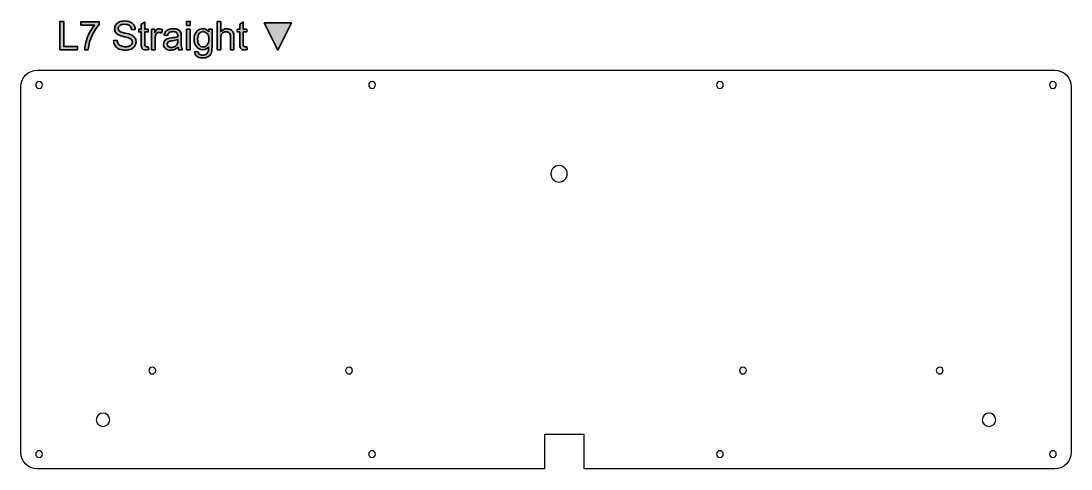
# Model space of a CAD drawing. Header units: millimetres. Extents: x 800 to 1120, y 479 to 616.
import ezdxf

# ---------------------------------------------------------------- set-up
doc = ezdxf.new("R2010")
doc.units = ezdxf.units.MM
doc.header["$MEASUREMENT"] = 0

# ---------------------------------------------------------------- blocks, each defined once
blk = doc.blocks.new('block 2')
at = {"color": 7, "lineweight": 25, "true_color": 0xffffff}
blk.add_open_spline([(971.61, 489.74), (971.61, 489.74), (971.61, 479.22), (971.61, 479.22), (971.61, 479.22), (1114.99, 479.22), (1114.99, 479.22), (1117.75, 479.22), (1119.99, 481.45), (1119.99, 484.22), (1119.99, 484.22), (1119.99, 595.78), (1119.99, 595.78), (1119.99, 598.55), (1117.75, 600.78), (1114.99, 600.78), (1114.99, 600.78), (805.01, 600.78), (805.01, 600.78), (802.25, 600.78), (800.01, 598.55), (800.01, 595.78), (800.01, 595.78), (800.01, 484.22), (800.01, 484.22), (800.01, 481.45), (802.25, 479.22), (805.01, 479.22), (805.01, 479.22), (959.5, 479.22), (959.5, 479.22), (959.5, 479.22), (959.5, 489.74), (959.5, 489.74), (959.5, 489.74), (971.61, 489.74), (971.61, 489.74)], degree=3, knots=[0, 0, 0, 0, 1, 1, 1, 2, 2, 2, 3, 3, 3, 4, 4, 4, 5, 5, 5, 6, 6, 6, 7, 7, 7, 8, 8, 8, 9, 9, 9, 10, 10, 10, 11, 11, 11, 12, 12, 12, 12], dxfattribs=at)
blk = doc.blocks.new('block 3')
at = {"color": 7, "lineweight": 25, "true_color": 0xffffff}
blk.add_open_spline([(898.95, 509.22), (898.95, 509.8), (899.42, 510.27), (900, 510.27), (900.58, 510.27), (901.05, 509.8), (901.05, 509.22), (901.05, 508.64), (900.58, 508.17), (900, 508.17), (899.42, 508.17), (898.95, 508.64), (898.95, 509.22), (898.95, 509.22), (898.95, 509.22), (898.95, 509.22)], degree=3, knots=[0, 0, 0, 0, 1, 1, 1, 2, 2, 2, 3, 3, 3, 4, 4, 4, 5, 5, 5, 5], dxfattribs=at)
blk = doc.blocks.new('block 4')
at = {"color": 7, "lineweight": 25, "true_color": 0xffffff}
blk.add_open_spline([(1092.95, 494.22), (1092.95, 495.35), (1093.87, 496.27), (1095, 496.27), (1096.13, 496.27), (1097.05, 495.35), (1097.05, 494.22), (1097.05, 493.08), (1096.13, 492.17), (1095, 492.17), (1093.87, 492.17), (1092.95, 493.08), (1092.95, 494.22), (1092.95, 494.22), (1092.95, 494.22), (1092.95, 494.22)], degree=3, knots=[0, 0, 0, 0, 1, 1, 1, 2, 2, 2, 3, 3, 3, 4, 4, 4, 5, 5, 5, 5], dxfattribs=at)
blk = doc.blocks.new('block 5')
at = {"color": 7, "lineweight": 25, "true_color": 0xffffff}
blk.add_open_spline([(838.95, 509.22), (838.95, 509.8), (839.42, 510.27), (840, 510.27), (840.58, 510.27), (841.05, 509.8), (841.05, 509.22), (841.05, 508.64), (840.58, 508.17), (840, 508.17), (839.42, 508.17), (838.95, 508.64), (838.95, 509.22), (838.95, 509.22), (838.95, 509.22), (838.95, 509.22)], degree=3, knots=[0, 0, 0, 0, 1, 1, 1, 2, 2, 2, 3, 3, 3, 4, 4, 4, 5, 5, 5, 5], dxfattribs=at)
blk = doc.blocks.new('block 6')
at = {"color": 7, "lineweight": 25, "true_color": 0xffffff}
blk.add_open_spline([(1018.95, 509.22), (1018.95, 509.8), (1019.42, 510.27), (1020, 510.27), (1020.58, 510.27), (1021.05, 509.8), (1021.05, 509.22), (1021.05, 508.64), (1020.58, 508.17), (1020, 508.17), (1019.42, 508.17), (1018.95, 508.64), (1018.95, 509.22), (1018.95, 509.22), (1018.95, 509.22), (1018.95, 509.22)], degree=3, knots=[0, 0, 0, 0, 1, 1, 1, 2, 2, 2, 3, 3, 3, 4, 4, 4, 5, 5, 5, 5], dxfattribs=at)
blk = doc.blocks.new('block 7')
at = {"color": 7, "lineweight": 25, "true_color": 0xffffff}
blk.add_open_spline([(1078.95, 509.22), (1078.95, 509.8), (1079.42, 510.27), (1080, 510.27), (1080.58, 510.27), (1081.05, 509.8), (1081.05, 509.22), (1081.05, 508.64), (1080.58, 508.17), (1080, 508.17), (1079.42, 508.17), (1078.95, 508.64), (1078.95, 509.22), (1078.95, 509.22), (1078.95, 509.22), (1078.95, 509.22)], degree=3, knots=[0, 0, 0, 0, 1, 1, 1, 2, 2, 2, 3, 3, 3, 4, 4, 4, 5, 5, 5, 5], dxfattribs=at)
blk = doc.blocks.new('block 8')
at = {"color": 7, "lineweight": 25, "true_color": 0xffffff}
blk.add_open_spline([(822.95, 494.22), (822.95, 495.35), (823.87, 496.27), (825, 496.27), (826.13, 496.27), (827.05, 495.35), (827.05, 494.22), (827.05, 493.08), (826.13, 492.17), (825, 492.17), (823.87, 492.17), (822.95, 493.08), (822.95, 494.22), (822.95, 494.22), (822.95, 494.22), (822.95, 494.22)], degree=3, knots=[0, 0, 0, 0, 1, 1, 1, 2, 2, 2, 3, 3, 3, 4, 4, 4, 5, 5, 5, 5], dxfattribs=at)
blk = doc.blocks.new('block 9')
at = {"color": 7, "lineweight": 25, "true_color": 0xffffff}
blk.add_open_spline([(961.5, 569.16), (961.5, 570.54), (962.62, 571.66), (964, 571.66), (965.38, 571.66), (966.5, 570.54), (966.5, 569.16), (966.5, 567.78), (965.38, 566.66), (964, 566.66), (962.62, 566.66), (961.5, 567.78), (961.5, 569.16), (961.5, 569.16), (961.5, 569.16), (961.5, 569.16)], degree=3, knots=[0, 0, 0, 0, 1, 1, 1, 2, 2, 2, 3, 3, 3, 4, 4, 4, 5, 5, 5, 5], dxfattribs=at)
blk = doc.blocks.new('block 10')
at = {"color": 7, "lineweight": 25, "true_color": 0xffffff}
blk.add_open_spline([(905.96, 483.74), (905.96, 484.32), (906.43, 484.79), (907.01, 484.79), (907.59, 484.79), (908.06, 484.32), (908.06, 483.74), (908.06, 483.16), (907.59, 482.69), (907.01, 482.69), (906.43, 482.69), (905.96, 483.16), (905.96, 483.74), (905.96, 483.74), (905.96, 483.74), (905.96, 483.74)], degree=3, knots=[0, 0, 0, 0, 1, 1, 1, 2, 2, 2, 3, 3, 3, 4, 4, 4, 5, 5, 5, 5], dxfattribs=at)
blk = doc.blocks.new('block 11')
at = {"color": 7, "lineweight": 25, "true_color": 0xffffff}
blk.add_open_spline([(1011.94, 596.26), (1011.94, 596.84), (1012.41, 597.31), (1012.99, 597.31), (1013.57, 597.31), (1014.04, 596.84), (1014.04, 596.26), (1014.04, 595.68), (1013.57, 595.21), (1012.99, 595.21), (1012.41, 595.21), (1011.94, 595.68), (1011.94, 596.26), (1011.94, 596.26), (1011.94, 596.26), (1011.94, 596.26)], degree=3, knots=[0, 0, 0, 0, 1, 1, 1, 2, 2, 2, 3, 3, 3, 4, 4, 4, 5, 5, 5, 5], dxfattribs=at)
blk = doc.blocks.new('block 12')
at = {"color": 7, "lineweight": 25, "true_color": 0xffffff}
blk.add_open_spline([(905.96, 596.26), (905.96, 596.84), (906.43, 597.31), (907.01, 597.31), (907.59, 597.31), (908.06, 596.84), (908.06, 596.26), (908.06, 595.68), (907.59, 595.21), (907.01, 595.21), (906.43, 595.21), (905.96, 595.68), (905.96, 596.26), (905.96, 596.26), (905.96, 596.26), (905.96, 596.26)], degree=3, knots=[0, 0, 0, 0, 1, 1, 1, 2, 2, 2, 3, 3, 3, 4, 4, 4, 5, 5, 5, 5], dxfattribs=at)
blk = doc.blocks.new('block 13')
at = {"color": 7, "lineweight": 25, "true_color": 0xffffff}
blk.add_open_spline([(1011.94, 483.74), (1011.94, 484.32), (1012.41, 484.79), (1012.99, 484.79), (1013.57, 484.79), (1014.04, 484.32), (1014.04, 483.74), (1014.04, 483.16), (1013.57, 482.69), (1012.99, 482.69), (1012.41, 482.69), (1011.94, 483.16), (1011.94, 483.74), (1011.94, 483.74), (1011.94, 483.74), (1011.94, 483.74)], degree=3, knots=[0, 0, 0, 0, 1, 1, 1, 2, 2, 2, 3, 3, 3, 4, 4, 4, 5, 5, 5, 5], dxfattribs=at)
blk = doc.blocks.new('block 14')
at = {"color": 7, "lineweight": 25, "true_color": 0xffffff}
blk.add_open_spline([(804.49, 483.74), (804.49, 484.32), (804.96, 484.79), (805.54, 484.79), (806.12, 484.79), (806.59, 484.32), (806.59, 483.74), (806.59, 483.16), (806.12, 482.69), (805.54, 482.69), (804.96, 482.69), (804.49, 483.16), (804.49, 483.74), (804.49, 483.74), (804.49, 483.74), (804.49, 483.74)], degree=3, knots=[0, 0, 0, 0, 1, 1, 1, 2, 2, 2, 3, 3, 3, 4, 4, 4, 5, 5, 5, 5], dxfattribs=at)
blk = doc.blocks.new('block 15')
at = {"color": 7, "lineweight": 25, "true_color": 0xffffff}
blk.add_open_spline([(1113.41, 596.26), (1113.41, 596.84), (1113.88, 597.31), (1114.46, 597.31), (1115.04, 597.31), (1115.51, 596.84), (1115.51, 596.26), (1115.51, 595.68), (1115.04, 595.21), (1114.46, 595.21), (1113.88, 595.21), (1113.41, 595.68), (1113.41, 596.26), (1113.41, 596.26), (1113.41, 596.26), (1113.41, 596.26)], degree=3, knots=[0, 0, 0, 0, 1, 1, 1, 2, 2, 2, 3, 3, 3, 4, 4, 4, 5, 5, 5, 5], dxfattribs=at)
blk = doc.blocks.new('block 16')
at = {"color": 7, "lineweight": 25, "true_color": 0xffffff}
blk.add_open_spline([(804.49, 596.26), (804.49, 596.84), (804.96, 597.31), (805.54, 597.31), (806.12, 597.31), (806.59, 596.84), (806.59, 596.26), (806.59, 595.68), (806.12, 595.21), (805.54, 595.21), (804.96, 595.21), (804.49, 595.68), (804.49, 596.26), (804.49, 596.26), (804.49, 596.26), (804.49, 596.26)], degree=3, knots=[0, 0, 0, 0, 1, 1, 1, 2, 2, 2, 3, 3, 3, 4, 4, 4, 5, 5, 5, 5], dxfattribs=at)
blk = doc.blocks.new('block 17')
at = {"color": 7, "lineweight": 25, "true_color": 0xffffff}
blk.add_open_spline([(1113.41, 483.74), (1113.41, 484.32), (1113.88, 484.79), (1114.46, 484.79), (1115.04, 484.79), (1115.51, 484.32), (1115.51, 483.74), (1115.51, 483.16), (1115.04, 482.69), (1114.46, 482.69), (1113.88, 482.69), (1113.41, 483.16), (1113.41, 483.74), (1113.41, 483.74), (1113.41, 483.74), (1113.41, 483.74)], degree=3, knots=[0, 0, 0, 0, 1, 1, 1, 2, 2, 2, 3, 3, 3, 4, 4, 4, 5, 5, 5, 5], dxfattribs=at)
blk = doc.blocks.new('block 18')
at = {"true_color": 0xed1c24}
h = blk.add_hatch(color=240, dxfattribs=at)
h.dxf.hatch_style = 2
h.paths.add_polyline_path([(811.88, 607), (811.88, 615.59), (813.02, 615.59), (813.02, 608.01), (817.25, 608.01), (817.25, 607)])
h = blk.add_hatch(color=240, dxfattribs=at)
h.dxf.hatch_style = 2
edge = h.paths.add_edge_path()
edge.add_spline(control_points=[(818.24, 614.46), (818.24, 614.46), (818.24, 615.48), (818.24, 615.48), (818.24, 615.48), (823.8, 615.48), (823.8, 615.48), (823.8, 615.48), (823.8, 614.66), (823.8, 614.66), (823.26, 614.08), (822.71, 613.3), (822.18, 612.34), (821.64, 611.37), (821.22, 610.38), (820.93, 609.36), (820.72, 608.64), (820.59, 607.86), (820.53, 607), (820.53, 607), (819.44, 607), (819.44, 607), (819.46, 607.68), (819.59, 608.49), (819.84, 609.45), (820.1, 610.41), (820.46, 611.33), (820.93, 612.22), (821.41, 613.11), (821.91, 613.86), (822.45, 614.46), (822.45, 614.46), (818.24, 614.46), (818.24, 614.46)], knot_values=[0, 0, 0, 0, 1, 1, 1, 2, 2, 2, 3, 3, 3, 4, 4, 4, 5, 5, 5, 6, 6, 6, 7, 7, 7, 8, 8, 8, 9, 9, 9, 10, 10, 10, 11, 11, 11, 11], degree=3, periodic=1)
h = blk.add_hatch(color=240, dxfattribs=at)
h.dxf.hatch_style = 2
edge = h.paths.add_edge_path()
edge.add_spline(control_points=[(828.22, 609.76), (828.22, 609.76), (829.29, 609.85), (829.29, 609.85), (829.34, 609.42), (829.46, 609.07), (829.65, 608.8), (829.83, 608.52), (830.12, 608.3), (830.51, 608.13), (830.9, 607.96), (831.34, 607.87), (831.83, 607.87), (832.26, 607.87), (832.65, 607.94), (832.98, 608.07), (833.31, 608.2), (833.56, 608.37), (833.72, 608.6), (833.88, 608.82), (833.96, 609.07), (833.96, 609.33), (833.96, 609.6), (833.88, 609.84), (833.73, 610.04), (833.57, 610.24), (833.31, 610.41), (832.96, 610.54), (832.72, 610.63), (832.21, 610.77), (831.43, 610.96), (830.64, 611.15), (830.08, 611.33), (829.77, 611.5), (829.36, 611.71), (829.05, 611.98), (828.85, 612.3), (828.65, 612.62), (828.55, 612.97), (828.55, 613.37), (828.55, 613.8), (828.67, 614.21), (828.92, 614.58), (829.16, 614.96), (829.52, 615.25), (830, 615.44), (830.47, 615.64), (830.99, 615.74), (831.57, 615.74), (832.21, 615.74), (832.77, 615.63), (833.26, 615.43), (833.74, 615.22), (834.12, 614.92), (834.38, 614.52), (834.64, 614.12), (834.78, 613.67), (834.8, 613.17), (834.8, 613.17), (833.71, 613.09), (833.71, 613.09), (833.65, 613.63), (833.45, 614.04), (833.12, 614.32), (832.78, 614.6), (832.28, 614.73), (831.62, 614.73), (830.93, 614.73), (830.43, 614.61), (830.12, 614.36), (829.8, 614.1), (829.64, 613.8), (829.64, 613.45), (829.64, 613.14), (829.76, 612.88), (829.98, 612.68), (830.2, 612.48), (830.77, 612.28), (831.69, 612.07), (832.62, 611.86), (833.25, 611.68), (833.59, 611.52), (834.09, 611.29), (834.46, 611), (834.7, 610.65), (834.94, 610.29), (835.06, 609.89), (835.06, 609.43), (835.06, 608.97), (834.93, 608.54), (834.67, 608.13), (834.4, 607.73), (834.03, 607.42), (833.54, 607.19), (833.05, 606.97), (832.5, 606.85), (831.88, 606.85), (831.11, 606.85), (830.45, 606.97), (829.93, 607.19), (829.4, 607.42), (828.99, 607.76), (828.69, 608.22), (828.39, 608.67), (828.24, 609.19), (828.22, 609.76)], knot_values=[0, 0, 0, 0, 1, 1, 1, 2, 2, 2, 3, 3, 3, 4, 4, 4, 5, 5, 5, 6, 6, 6, 7, 7, 7, 8, 8, 8, 9, 9, 9, 10, 10, 10, 11, 11, 11, 12, 12, 12, 13, 13, 13, 14, 14, 14, 15, 15, 15, 16, 16, 16, 17, 17, 17, 18, 18, 18, 19, 19, 19, 20, 20, 20, 21, 21, 21, 22, 22, 22, 23, 23, 23, 24, 24, 24, 25, 25, 25, 26, 26, 26, 27, 27, 27, 28, 28, 28, 29, 29, 29, 30, 30, 30, 31, 31, 31, 32, 32, 32, 33, 33, 33, 34, 34, 34, 35, 35, 35, 35], degree=3, periodic=1)
h = blk.add_hatch(color=240, dxfattribs=at)
h.dxf.hatch_style = 2
edge = h.paths.add_edge_path()
edge.add_spline(control_points=[(838.78, 607.94), (838.78, 607.94), (838.93, 607.01), (838.93, 607.01), (838.63, 606.95), (838.37, 606.92), (838.13, 606.92), (837.75, 606.92), (837.46, 606.98), (837.24, 607.1), (837.03, 607.22), (836.88, 607.38), (836.8, 607.58), (836.71, 607.77), (836.67, 608.19), (836.67, 608.82), (836.67, 608.82), (836.67, 612.4), (836.67, 612.4), (836.67, 612.4), (835.9, 612.4), (835.9, 612.4), (835.9, 612.4), (835.9, 613.22), (835.9, 613.22), (835.9, 613.22), (836.67, 613.22), (836.67, 613.22), (836.67, 613.22), (836.67, 614.76), (836.67, 614.76), (836.67, 614.76), (837.72, 615.4), (837.72, 615.4), (837.72, 615.4), (837.72, 613.22), (837.72, 613.22), (837.72, 613.22), (838.78, 613.22), (838.78, 613.22), (838.78, 613.22), (838.78, 612.4), (838.78, 612.4), (838.78, 612.4), (837.72, 612.4), (837.72, 612.4), (837.72, 612.4), (837.72, 608.76), (837.72, 608.76), (837.72, 608.46), (837.74, 608.27), (837.77, 608.18), (837.81, 608.1), (837.87, 608.03), (837.96, 607.98), (838.04, 607.93), (838.16, 607.9), (838.32, 607.9), (838.43, 607.9), (838.59, 607.92), (838.78, 607.94)], knot_values=[0, 0, 0, 0, 1, 1, 1, 2, 2, 2, 3, 3, 3, 4, 4, 4, 5, 5, 5, 6, 6, 6, 7, 7, 7, 8, 8, 8, 9, 9, 9, 10, 10, 10, 11, 11, 11, 12, 12, 12, 13, 13, 13, 14, 14, 14, 15, 15, 15, 16, 16, 16, 17, 17, 17, 18, 18, 18, 19, 19, 19, 20, 20, 20, 20], degree=3, periodic=1)
h = blk.add_hatch(color=240, dxfattribs=at)
h.dxf.hatch_style = 2
h.paths.add_polyline_path([(850.49, 614.38), (850.49, 615.59), (851.54, 615.59), (851.54, 614.38)])
h.paths.add_polyline_path([(850.49, 607), (850.49, 613.22), (851.54, 613.22), (851.54, 607)])
h = blk.add_hatch(color=240, dxfattribs=at)
h.dxf.hatch_style = 2
edge = h.paths.add_edge_path()
edge.add_spline(control_points=[(859.82, 607), (859.82, 607), (859.82, 615.59), (859.82, 615.59), (859.82, 615.59), (860.87, 615.59), (860.87, 615.59), (860.87, 615.59), (860.87, 612.51), (860.87, 612.51), (861.37, 613.08), (861.99, 613.36), (862.74, 613.36), (863.2, 613.36), (863.6, 613.27), (863.94, 613.09), (864.28, 612.91), (864.52, 612.66), (864.67, 612.34), (864.82, 612.02), (864.89, 611.55), (864.89, 610.94), (864.89, 610.94), (864.89, 607), (864.89, 607), (864.89, 607), (863.83, 607), (863.83, 607), (863.83, 607), (863.83, 610.94), (863.83, 610.94), (863.83, 611.47), (863.72, 611.85), (863.49, 612.09), (863.26, 612.33), (862.94, 612.46), (862.52, 612.46), (862.21, 612.46), (861.92, 612.37), (861.64, 612.21), (861.36, 612.05), (861.17, 611.83), (861.05, 611.55), (860.93, 611.28), (860.87, 610.89), (860.87, 610.4), (860.87, 610.4), (860.87, 607), (860.87, 607), (860.87, 607), (859.82, 607), (859.82, 607)], knot_values=[0, 0, 0, 0, 1, 1, 1, 2, 2, 2, 3, 3, 3, 4, 4, 4, 5, 5, 5, 6, 6, 6, 7, 7, 7, 8, 8, 8, 9, 9, 9, 10, 10, 10, 11, 11, 11, 12, 12, 12, 13, 13, 13, 14, 14, 14, 15, 15, 15, 16, 16, 16, 17, 17, 17, 17], degree=3, periodic=1)
h = blk.add_hatch(color=240, dxfattribs=at)
h.dxf.hatch_style = 2
edge = h.paths.add_edge_path()
edge.add_spline(control_points=[(868.8, 607.94), (868.8, 607.94), (868.95, 607.01), (868.95, 607.01), (868.65, 606.95), (868.39, 606.92), (868.15, 606.92), (867.77, 606.92), (867.47, 606.98), (867.26, 607.1), (867.05, 607.22), (866.9, 607.38), (866.82, 607.58), (866.73, 607.77), (866.69, 608.19), (866.69, 608.82), (866.69, 608.82), (866.69, 612.4), (866.69, 612.4), (866.69, 612.4), (865.91, 612.4), (865.91, 612.4), (865.91, 612.4), (865.91, 613.22), (865.91, 613.22), (865.91, 613.22), (866.69, 613.22), (866.69, 613.22), (866.69, 613.22), (866.69, 614.76), (866.69, 614.76), (866.69, 614.76), (867.74, 615.4), (867.74, 615.4), (867.74, 615.4), (867.74, 613.22), (867.74, 613.22), (867.74, 613.22), (868.8, 613.22), (868.8, 613.22), (868.8, 613.22), (868.8, 612.4), (868.8, 612.4), (868.8, 612.4), (867.74, 612.4), (867.74, 612.4), (867.74, 612.4), (867.74, 608.76), (867.74, 608.76), (867.74, 608.46), (867.75, 608.27), (867.79, 608.18), (867.83, 608.1), (867.89, 608.03), (867.97, 607.98), (868.06, 607.93), (868.18, 607.9), (868.33, 607.9), (868.45, 607.9), (868.61, 607.92), (868.8, 607.94)], knot_values=[0, 0, 0, 0, 1, 1, 1, 2, 2, 2, 3, 3, 3, 4, 4, 4, 5, 5, 5, 6, 6, 6, 7, 7, 7, 8, 8, 8, 9, 9, 9, 10, 10, 10, 11, 11, 11, 12, 12, 12, 13, 13, 13, 14, 14, 14, 15, 15, 15, 16, 16, 16, 17, 17, 17, 18, 18, 18, 19, 19, 19, 20, 20, 20, 20], degree=3, periodic=1)
h = blk.add_hatch(color=240, dxfattribs=at)
h.dxf.hatch_style = 2
h.paths.add_polyline_path([(882.47, 615.13), (878.31, 606.82), (874.15, 615.13)])
h = blk.add_hatch(color=240, dxfattribs=at)
h.dxf.hatch_style = 2
edge = h.paths.add_edge_path()
edge.add_spline(control_points=[(839.8, 607), (839.8, 607), (839.8, 613.22), (839.8, 613.22), (839.8, 613.22), (840.75, 613.22), (840.75, 613.22), (840.75, 613.22), (840.75, 612.28), (840.75, 612.28), (840.99, 612.72), (841.21, 613.01), (841.42, 613.15), (841.62, 613.29), (841.85, 613.36), (842.1, 613.36), (842.45, 613.36), (842.81, 613.25), (843.18, 613.02), (843.18, 613.02), (842.82, 612.04), (842.82, 612.04), (842.56, 612.2), (842.3, 612.27), (842.04, 612.27), (841.81, 612.27), (841.61, 612.2), (841.42, 612.07), (841.24, 611.93), (841.11, 611.73), (841.03, 611.49), (840.91, 611.11), (840.85, 610.7), (840.85, 610.26), (840.85, 610.26), (840.85, 607), (840.85, 607), (840.85, 607), (839.8, 607), (839.8, 607)], knot_values=[0, 0, 0, 0, 1, 1, 1, 2, 2, 2, 3, 3, 3, 4, 4, 4, 5, 5, 5, 6, 6, 6, 7, 7, 7, 8, 8, 8, 9, 9, 9, 10, 10, 10, 11, 11, 11, 12, 12, 12, 13, 13, 13, 13], degree=3, periodic=1)
h = blk.add_hatch(color=240, dxfattribs=at)
h.dxf.hatch_style = 2
edge = h.paths.add_edge_path()
edge.add_spline(control_points=[(847.87, 607.77), (847.48, 607.44), (847.1, 607.2), (846.74, 607.06), (846.38, 606.93), (845.99, 606.86), (845.58, 606.86), (844.89, 606.86), (844.37, 607.03), (844, 607.36), (843.63, 607.69), (843.45, 608.12), (843.45, 608.64), (843.45, 608.95), (843.52, 609.22), (843.66, 609.48), (843.8, 609.73), (843.98, 609.93), (844.2, 610.08), (844.43, 610.23), (844.68, 610.35), (844.96, 610.43), (845.17, 610.48), (845.48, 610.54), (845.9, 610.59), (846.75, 610.69), (847.38, 610.81), (847.78, 610.95), (847.78, 611.09), (847.79, 611.19), (847.79, 611.22), (847.79, 611.65), (847.69, 611.96), (847.49, 612.13), (847.22, 612.37), (846.82, 612.49), (846.29, 612.49), (845.79, 612.49), (845.42, 612.4), (845.19, 612.23), (844.95, 612.06), (844.78, 611.75), (844.66, 611.31), (844.66, 611.31), (843.63, 611.45), (843.63, 611.45), (843.72, 611.89), (843.88, 612.25), (844.09, 612.52), (844.31, 612.79), (844.62, 613), (845.03, 613.14), (845.43, 613.29), (845.9, 613.36), (846.44, 613.36), (846.97, 613.36), (847.4, 613.3), (847.73, 613.18), (848.06, 613.05), (848.31, 612.89), (848.46, 612.7), (848.62, 612.51), (848.73, 612.28), (848.79, 611.99), (848.83, 611.81), (848.85, 611.48), (848.85, 611.01), (848.85, 611.01), (848.85, 609.61), (848.85, 609.61), (848.85, 608.63), (848.87, 608.01), (848.91, 607.75), (848.96, 607.49), (849.05, 607.24), (849.18, 607), (849.18, 607), (848.08, 607), (848.08, 607), (847.97, 607.22), (847.9, 607.47), (847.87, 607.77)], knot_values=[0, 0, 0, 0, 1, 1, 1, 2, 2, 2, 3, 3, 3, 4, 4, 4, 5, 5, 5, 6, 6, 6, 7, 7, 7, 8, 8, 8, 9, 9, 9, 10, 10, 10, 11, 11, 11, 12, 12, 12, 13, 13, 13, 14, 14, 14, 15, 15, 15, 16, 16, 16, 17, 17, 17, 18, 18, 18, 19, 19, 19, 20, 20, 20, 21, 21, 21, 22, 22, 22, 23, 23, 23, 24, 24, 24, 25, 25, 25, 26, 26, 26, 27, 27, 27, 27], degree=3, periodic=1)
edge = h.paths.add_edge_path()
edge.add_spline(control_points=[(847.78, 610.12), (847.4, 609.97), (846.82, 609.83), (846.06, 609.72), (845.62, 609.66), (845.32, 609.59), (845.14, 609.51), (844.96, 609.44), (844.82, 609.32), (844.72, 609.17), (844.62, 609.02), (844.57, 608.85), (844.57, 608.67), (844.57, 608.39), (844.68, 608.15), (844.89, 607.97), (845.11, 607.78), (845.42, 607.69), (845.83, 607.69), (846.23, 607.69), (846.6, 607.77), (846.91, 607.95), (847.23, 608.13), (847.46, 608.37), (847.61, 608.68), (847.72, 608.92), (847.78, 609.27), (847.78, 609.74), (847.78, 609.74), (847.78, 610.12), (847.78, 610.12)], knot_values=[0, 0, 0, 0, 1, 1, 1, 2, 2, 2, 3, 3, 3, 4, 4, 4, 5, 5, 5, 6, 6, 6, 7, 7, 7, 8, 8, 8, 9, 9, 9, 10, 10, 10, 10], degree=3, periodic=1)
h = blk.add_hatch(color=240, dxfattribs=at)
h.dxf.hatch_style = 2
edge = h.paths.add_edge_path()
edge.add_spline(control_points=[(852.95, 606.48), (852.95, 606.48), (853.98, 606.33), (853.98, 606.33), (854.02, 606.02), (854.14, 605.79), (854.34, 605.64), (854.6, 605.45), (854.96, 605.35), (855.41, 605.35), (855.9, 605.35), (856.27, 605.45), (856.54, 605.64), (856.8, 605.84), (856.98, 606.11), (857.08, 606.46), (857.13, 606.68), (857.16, 607.13), (857.15, 607.81), (856.69, 607.27), (856.12, 607), (855.43, 607), (854.58, 607), (853.91, 607.31), (853.45, 607.93), (852.98, 608.54), (852.74, 609.28), (852.74, 610.15), (852.74, 610.74), (852.85, 611.29), (853.06, 611.79), (853.28, 612.29), (853.59, 612.68), (854, 612.95), (854.41, 613.23), (854.89, 613.36), (855.44, 613.36), (856.17, 613.36), (856.78, 613.07), (857.25, 612.47), (857.25, 612.47), (857.25, 613.22), (857.25, 613.22), (857.25, 613.22), (858.23, 613.22), (858.23, 613.22), (858.23, 613.22), (858.23, 607.84), (858.23, 607.84), (858.23, 606.87), (858.13, 606.19), (857.93, 605.78), (857.73, 605.38), (857.42, 605.06), (856.99, 604.83), (856.57, 604.59), (856.04, 604.47), (855.41, 604.47), (854.67, 604.47), (854.07, 604.64), (853.62, 604.98), (853.16, 605.31), (852.94, 605.81), (852.95, 606.48)], knot_values=[0, 0, 0, 0, 1, 1, 1, 2, 2, 2, 3, 3, 3, 4, 4, 4, 5, 5, 5, 6, 6, 6, 7, 7, 7, 8, 8, 8, 9, 9, 9, 10, 10, 10, 11, 11, 11, 12, 12, 12, 13, 13, 13, 14, 14, 14, 15, 15, 15, 16, 16, 16, 17, 17, 17, 18, 18, 18, 19, 19, 19, 20, 20, 20, 21, 21, 21, 21], degree=3, periodic=1)
edge = h.paths.add_edge_path()
edge.add_spline(control_points=[(853.83, 610.22), (853.83, 609.41), (853.99, 608.81), (854.31, 608.44), (854.64, 608.06), (855.04, 607.87), (855.53, 607.87), (856.02, 607.87), (856.42, 608.06), (856.75, 608.43), (857.08, 608.81), (857.24, 609.39), (857.24, 610.19), (857.24, 610.95), (857.07, 611.52), (856.74, 611.91), (856.4, 612.3), (855.99, 612.49), (855.51, 612.49), (855.04, 612.49), (854.65, 612.3), (854.32, 611.92), (853.99, 611.54), (853.83, 610.97), (853.83, 610.22)], knot_values=[0, 0, 0, 0, 1, 1, 1, 2, 2, 2, 3, 3, 3, 4, 4, 4, 5, 5, 5, 6, 6, 6, 7, 7, 7, 8, 8, 8, 8], degree=3, periodic=1)
at = {"color": 240, "lineweight": 35, "true_color": 0xed1c24}
for points in [[(811.88, 607), (811.88, 615.59), (813.02, 615.59), (813.02, 608.01), (817.25, 608.01), (817.25, 607), (811.88, 607)], [(850.49, 614.38), (850.49, 615.59), (851.54, 615.59), (851.54, 614.38), (850.49, 614.38)], [(882.47, 615.13), (878.31, 606.82), (874.15, 615.13), (882.47, 615.13)], [(850.49, 607), (850.49, 613.22), (851.54, 613.22), (851.54, 607), (850.49, 607)]]:
    blk.add_lwpolyline(points, dxfattribs=at)
for points, knots in [([(818.24, 614.46), (818.24, 614.46), (818.24, 615.48), (818.24, 615.48), (818.24, 615.48), (823.8, 615.48), (823.8, 615.48), (823.8, 615.48), (823.8, 614.66), (823.8, 614.66), (823.26, 614.08), (822.71, 613.3), (822.18, 612.34), (821.64, 611.37), (821.22, 610.38), (820.93, 609.36), (820.72, 608.64), (820.59, 607.86), (820.53, 607), (820.53, 607), (819.44, 607), (819.44, 607), (819.46, 607.68), (819.59, 608.49), (819.84, 609.45), (820.1, 610.41), (820.46, 611.33), (820.93, 612.22), (821.41, 613.11), (821.91, 613.86), (822.45, 614.46), (822.45, 614.46), (818.24, 614.46), (818.24, 614.46)], [0, 0, 0, 0, 1, 1, 1, 2, 2, 2, 3, 3, 3, 4, 4, 4, 5, 5, 5, 6, 6, 6, 7, 7, 7, 8, 8, 8, 9, 9, 9, 10, 10, 10, 11, 11, 11, 11]), ([(828.22, 609.76), (828.22, 609.76), (829.29, 609.85), (829.29, 609.85), (829.34, 609.42), (829.46, 609.07), (829.65, 608.8), (829.83, 608.52), (830.12, 608.3), (830.51, 608.13), (830.9, 607.96), (831.34, 607.87), (831.83, 607.87), (832.26, 607.87), (832.65, 607.94), (832.98, 608.07), (833.31, 608.2), (833.56, 608.37), (833.72, 608.6), (833.88, 608.82), (833.96, 609.07), (833.96, 609.33), (833.96, 609.6), (833.88, 609.84), (833.73, 610.04), (833.57, 610.24), (833.31, 610.41), (832.96, 610.54), (832.72, 610.63), (832.21, 610.77), (831.43, 610.96), (830.64, 611.15), (830.08, 611.33), (829.77, 611.5), (829.36, 611.71), (829.05, 611.98), (828.85, 612.3), (828.65, 612.62), (828.55, 612.97), (828.55, 613.37), (828.55, 613.8), (828.67, 614.21), (828.92, 614.58), (829.16, 614.96), (829.52, 615.25), (830, 615.44), (830.47, 615.64), (830.99, 615.74), (831.57, 615.74), (832.21, 615.74), (832.77, 615.63), (833.26, 615.43), (833.74, 615.22), (834.12, 614.92), (834.38, 614.52), (834.64, 614.12), (834.78, 613.67), (834.8, 613.17), (834.8, 613.17), (833.71, 613.09), (833.71, 613.09), (833.65, 613.63), (833.45, 614.04), (833.12, 614.32), (832.78, 614.6), (832.28, 614.73), (831.62, 614.73), (830.93, 614.73), (830.43, 614.61), (830.12, 614.36), (829.8, 614.1), (829.64, 613.8), (829.64, 613.45), (829.64, 613.14), (829.76, 612.88), (829.98, 612.68), (830.2, 612.48), (830.77, 612.28), (831.69, 612.07), (832.62, 611.86), (833.25, 611.68), (833.59, 611.52), (834.09, 611.29), (834.46, 611), (834.7, 610.65), (834.94, 610.29), (835.06, 609.89), (835.06, 609.43), (835.06, 608.97), (834.93, 608.54), (834.67, 608.13), (834.4, 607.73), (834.03, 607.42), (833.54, 607.19), (833.05, 606.97), (832.5, 606.85), (831.88, 606.85), (831.11, 606.85), (830.45, 606.97), (829.93, 607.19), (829.4, 607.42), (828.99, 607.76), (828.69, 608.22), (828.39, 608.67), (828.24, 609.19), (828.22, 609.76)], [0, 0, 0, 0, 1, 1, 1, 2, 2, 2, 3, 3, 3, 4, 4, 4, 5, 5, 5, 6, 6, 6, 7, 7, 7, 8, 8, 8, 9, 9, 9, 10, 10, 10, 11, 11, 11, 12, 12, 12, 13, 13, 13, 14, 14, 14, 15, 15, 15, 16, 16, 16, 17, 17, 17, 18, 18, 18, 19, 19, 19, 20, 20, 20, 21, 21, 21, 22, 22, 22, 23, 23, 23, 24, 24, 24, 25, 25, 25, 26, 26, 26, 27, 27, 27, 28, 28, 28, 29, 29, 29, 30, 30, 30, 31, 31, 31, 32, 32, 32, 33, 33, 33, 34, 34, 34, 35, 35, 35, 35]), ([(838.78, 607.94), (838.78, 607.94), (838.93, 607.01), (838.93, 607.01), (838.63, 606.95), (838.37, 606.92), (838.13, 606.92), (837.75, 606.92), (837.46, 606.98), (837.24, 607.1), (837.03, 607.22), (836.88, 607.38), (836.8, 607.58), (836.71, 607.77), (836.67, 608.19), (836.67, 608.82), (836.67, 608.82), (836.67, 612.4), (836.67, 612.4), (836.67, 612.4), (835.9, 612.4), (835.9, 612.4), (835.9, 612.4), (835.9, 613.22), (835.9, 613.22), (835.9, 613.22), (836.67, 613.22), (836.67, 613.22), (836.67, 613.22), (836.67, 614.76), (836.67, 614.76), (836.67, 614.76), (837.72, 615.4), (837.72, 615.4), (837.72, 615.4), (837.72, 613.22), (837.72, 613.22), (837.72, 613.22), (838.78, 613.22), (838.78, 613.22), (838.78, 613.22), (838.78, 612.4), (838.78, 612.4), (838.78, 612.4), (837.72, 612.4), (837.72, 612.4), (837.72, 612.4), (837.72, 608.76), (837.72, 608.76), (837.72, 608.46), (837.74, 608.27), (837.77, 608.18), (837.81, 608.1), (837.87, 608.03), (837.96, 607.98), (838.04, 607.93), (838.16, 607.9), (838.32, 607.9), (838.43, 607.9), (838.59, 607.92), (838.78, 607.94)], [0, 0, 0, 0, 1, 1, 1, 2, 2, 2, 3, 3, 3, 4, 4, 4, 5, 5, 5, 6, 6, 6, 7, 7, 7, 8, 8, 8, 9, 9, 9, 10, 10, 10, 11, 11, 11, 12, 12, 12, 13, 13, 13, 14, 14, 14, 15, 15, 15, 16, 16, 16, 17, 17, 17, 18, 18, 18, 19, 19, 19, 20, 20, 20, 20]), ([(859.82, 607), (859.82, 607), (859.82, 615.59), (859.82, 615.59), (859.82, 615.59), (860.87, 615.59), (860.87, 615.59), (860.87, 615.59), (860.87, 612.51), (860.87, 612.51), (861.37, 613.08), (861.99, 613.36), (862.74, 613.36), (863.2, 613.36), (863.6, 613.27), (863.94, 613.09), (864.28, 612.91), (864.52, 612.66), (864.67, 612.34), (864.82, 612.02), (864.89, 611.55), (864.89, 610.94), (864.89, 610.94), (864.89, 607), (864.89, 607), (864.89, 607), (863.83, 607), (863.83, 607), (863.83, 607), (863.83, 610.94), (863.83, 610.94), (863.83, 611.47), (863.72, 611.85), (863.49, 612.09), (863.26, 612.33), (862.94, 612.46), (862.52, 612.46), (862.21, 612.46), (861.92, 612.37), (861.64, 612.21), (861.36, 612.05), (861.17, 611.83), (861.05, 611.55), (860.93, 611.28), (860.87, 610.89), (860.87, 610.4), (860.87, 610.4), (860.87, 607), (860.87, 607), (860.87, 607), (859.82, 607), (859.82, 607)], [0, 0, 0, 0, 1, 1, 1, 2, 2, 2, 3, 3, 3, 4, 4, 4, 5, 5, 5, 6, 6, 6, 7, 7, 7, 8, 8, 8, 9, 9, 9, 10, 10, 10, 11, 11, 11, 12, 12, 12, 13, 13, 13, 14, 14, 14, 15, 15, 15, 16, 16, 16, 17, 17, 17, 17]), ([(868.8, 607.94), (868.8, 607.94), (868.95, 607.01), (868.95, 607.01), (868.65, 606.95), (868.39, 606.92), (868.15, 606.92), (867.77, 606.92), (867.47, 606.98), (867.26, 607.1), (867.05, 607.22), (866.9, 607.38), (866.82, 607.58), (866.73, 607.77), (866.69, 608.19), (866.69, 608.82), (866.69, 608.82), (866.69, 612.4), (866.69, 612.4), (866.69, 612.4), (865.91, 612.4), (865.91, 612.4), (865.91, 612.4), (865.91, 613.22), (865.91, 613.22), (865.91, 613.22), (866.69, 613.22), (866.69, 613.22), (866.69, 613.22), (866.69, 614.76), (866.69, 614.76), (866.69, 614.76), (867.74, 615.4), (867.74, 615.4), (867.74, 615.4), (867.74, 613.22), (867.74, 613.22), (867.74, 613.22), (868.8, 613.22), (868.8, 613.22), (868.8, 613.22), (868.8, 612.4), (868.8, 612.4), (868.8, 612.4), (867.74, 612.4), (867.74, 612.4), (867.74, 612.4), (867.74, 608.76), (867.74, 608.76), (867.74, 608.46), (867.75, 608.27), (867.79, 608.18), (867.83, 608.1), (867.89, 608.03), (867.97, 607.98), (868.06, 607.93), (868.18, 607.9), (868.33, 607.9), (868.45, 607.9), (868.61, 607.92), (868.8, 607.94)], [0, 0, 0, 0, 1, 1, 1, 2, 2, 2, 3, 3, 3, 4, 4, 4, 5, 5, 5, 6, 6, 6, 7, 7, 7, 8, 8, 8, 9, 9, 9, 10, 10, 10, 11, 11, 11, 12, 12, 12, 13, 13, 13, 14, 14, 14, 15, 15, 15, 16, 16, 16, 17, 17, 17, 18, 18, 18, 19, 19, 19, 20, 20, 20, 20]), ([(839.8, 607), (839.8, 607), (839.8, 613.22), (839.8, 613.22), (839.8, 613.22), (840.75, 613.22), (840.75, 613.22), (840.75, 613.22), (840.75, 612.28), (840.75, 612.28), (840.99, 612.72), (841.21, 613.01), (841.42, 613.15), (841.62, 613.29), (841.85, 613.36), (842.1, 613.36), (842.45, 613.36), (842.81, 613.25), (843.18, 613.02), (843.18, 613.02), (842.82, 612.04), (842.82, 612.04), (842.56, 612.2), (842.3, 612.27), (842.04, 612.27), (841.81, 612.27), (841.61, 612.2), (841.42, 612.07), (841.24, 611.93), (841.11, 611.73), (841.03, 611.49), (840.91, 611.11), (840.85, 610.7), (840.85, 610.26), (840.85, 610.26), (840.85, 607), (840.85, 607), (840.85, 607), (839.8, 607), (839.8, 607)], [0, 0, 0, 0, 1, 1, 1, 2, 2, 2, 3, 3, 3, 4, 4, 4, 5, 5, 5, 6, 6, 6, 7, 7, 7, 8, 8, 8, 9, 9, 9, 10, 10, 10, 11, 11, 11, 12, 12, 12, 13, 13, 13, 13]), ([(847.87, 607.77), (847.48, 607.44), (847.1, 607.2), (846.74, 607.06), (846.38, 606.93), (845.99, 606.86), (845.58, 606.86), (844.89, 606.86), (844.37, 607.03), (844, 607.36), (843.63, 607.69), (843.45, 608.12), (843.45, 608.64), (843.45, 608.95), (843.52, 609.22), (843.66, 609.48), (843.8, 609.73), (843.98, 609.93), (844.2, 610.08), (844.43, 610.23), (844.68, 610.35), (844.96, 610.43), (845.17, 610.48), (845.48, 610.54), (845.9, 610.59), (846.75, 610.69), (847.38, 610.81), (847.78, 610.95), (847.78, 611.09), (847.79, 611.19), (847.79, 611.22), (847.79, 611.65), (847.69, 611.96), (847.49, 612.13), (847.22, 612.37), (846.82, 612.49), (846.29, 612.49), (845.79, 612.49), (845.42, 612.4), (845.19, 612.23), (844.95, 612.06), (844.78, 611.75), (844.66, 611.31), (844.66, 611.31), (843.63, 611.45), (843.63, 611.45), (843.72, 611.89), (843.88, 612.25), (844.09, 612.52), (844.31, 612.79), (844.62, 613), (845.03, 613.14), (845.43, 613.29), (845.9, 613.36), (846.44, 613.36), (846.97, 613.36), (847.4, 613.3), (847.73, 613.18), (848.06, 613.05), (848.31, 612.89), (848.46, 612.7), (848.62, 612.51), (848.73, 612.28), (848.79, 611.99), (848.83, 611.81), (848.85, 611.48), (848.85, 611.01), (848.85, 611.01), (848.85, 609.61), (848.85, 609.61), (848.85, 608.63), (848.87, 608.01), (848.91, 607.75), (848.96, 607.49), (849.05, 607.24), (849.18, 607), (849.18, 607), (848.08, 607), (848.08, 607), (847.97, 607.22), (847.9, 607.47), (847.87, 607.77)], [0, 0, 0, 0, 1, 1, 1, 2, 2, 2, 3, 3, 3, 4, 4, 4, 5, 5, 5, 6, 6, 6, 7, 7, 7, 8, 8, 8, 9, 9, 9, 10, 10, 10, 11, 11, 11, 12, 12, 12, 13, 13, 13, 14, 14, 14, 15, 15, 15, 16, 16, 16, 17, 17, 17, 18, 18, 18, 19, 19, 19, 20, 20, 20, 21, 21, 21, 22, 22, 22, 23, 23, 23, 24, 24, 24, 25, 25, 25, 26, 26, 26, 27, 27, 27, 27]), ([(852.95, 606.48), (852.95, 606.48), (853.98, 606.33), (853.98, 606.33), (854.02, 606.02), (854.14, 605.79), (854.34, 605.64), (854.6, 605.45), (854.96, 605.35), (855.41, 605.35), (855.9, 605.35), (856.27, 605.45), (856.54, 605.64), (856.8, 605.84), (856.98, 606.11), (857.08, 606.46), (857.13, 606.68), (857.16, 607.13), (857.15, 607.81), (856.69, 607.27), (856.12, 607), (855.43, 607), (854.58, 607), (853.91, 607.31), (853.45, 607.93), (852.98, 608.54), (852.74, 609.28), (852.74, 610.15), (852.74, 610.74), (852.85, 611.29), (853.06, 611.79), (853.28, 612.29), (853.59, 612.68), (854, 612.95), (854.41, 613.23), (854.89, 613.36), (855.44, 613.36), (856.17, 613.36), (856.78, 613.07), (857.25, 612.47), (857.25, 612.47), (857.25, 613.22), (857.25, 613.22), (857.25, 613.22), (858.23, 613.22), (858.23, 613.22), (858.23, 613.22), (858.23, 607.84), (858.23, 607.84), (858.23, 606.87), (858.13, 606.19), (857.93, 605.78), (857.73, 605.38), (857.42, 605.06), (856.99, 604.83), (856.57, 604.59), (856.04, 604.47), (855.41, 604.47), (854.67, 604.47), (854.07, 604.64), (853.62, 604.98), (853.16, 605.31), (852.94, 605.81), (852.95, 606.48)], [0, 0, 0, 0, 1, 1, 1, 2, 2, 2, 3, 3, 3, 4, 4, 4, 5, 5, 5, 6, 6, 6, 7, 7, 7, 8, 8, 8, 9, 9, 9, 10, 10, 10, 11, 11, 11, 12, 12, 12, 13, 13, 13, 14, 14, 14, 15, 15, 15, 16, 16, 16, 17, 17, 17, 18, 18, 18, 19, 19, 19, 20, 20, 20, 21, 21, 21, 21]), ([(853.83, 610.22), (853.83, 609.41), (853.99, 608.81), (854.31, 608.44), (854.64, 608.06), (855.04, 607.87), (855.53, 607.87), (856.02, 607.87), (856.42, 608.06), (856.75, 608.43), (857.08, 608.81), (857.24, 609.39), (857.24, 610.19), (857.24, 610.95), (857.07, 611.52), (856.74, 611.91), (856.4, 612.3), (855.99, 612.49), (855.51, 612.49), (855.04, 612.49), (854.65, 612.3), (854.32, 611.92), (853.99, 611.54), (853.83, 610.97), (853.83, 610.22)], [0, 0, 0, 0, 1, 1, 1, 2, 2, 2, 3, 3, 3, 4, 4, 4, 5, 5, 5, 6, 6, 6, 7, 7, 7, 8, 8, 8, 8]), ([(847.78, 610.12), (847.4, 609.97), (846.82, 609.83), (846.06, 609.72), (845.62, 609.66), (845.32, 609.59), (845.14, 609.51), (844.96, 609.44), (844.82, 609.32), (844.72, 609.17), (844.62, 609.02), (844.57, 608.85), (844.57, 608.67), (844.57, 608.39), (844.68, 608.15), (844.89, 607.97), (845.11, 607.78), (845.42, 607.69), (845.83, 607.69), (846.23, 607.69), (846.6, 607.77), (846.91, 607.95), (847.23, 608.13), (847.46, 608.37), (847.61, 608.68), (847.72, 608.92), (847.78, 609.27), (847.78, 609.74), (847.78, 609.74), (847.78, 610.12), (847.78, 610.12)], [0, 0, 0, 0, 1, 1, 1, 2, 2, 2, 3, 3, 3, 4, 4, 4, 5, 5, 5, 6, 6, 6, 7, 7, 7, 8, 8, 8, 9, 9, 9, 10, 10, 10, 10])]:
    blk.add_open_spline(points, degree=3, knots=knots, dxfattribs=at)

msp = doc.modelspace()

# ---------------------------------------------------------------- block references
for name in ['block 18', 'block 2', 'block 16', 'block 12', 'block 11', 'block 15', 'block 9', 'block 5', 'block 3', 'block 6', 'block 7', 'block 8', 'block 4', 'block 14', 'block 10', 'block 13', 'block 17']:
    msp.add_blockref(name, (0, 0))

doc.saveas('drawing.dxf')
